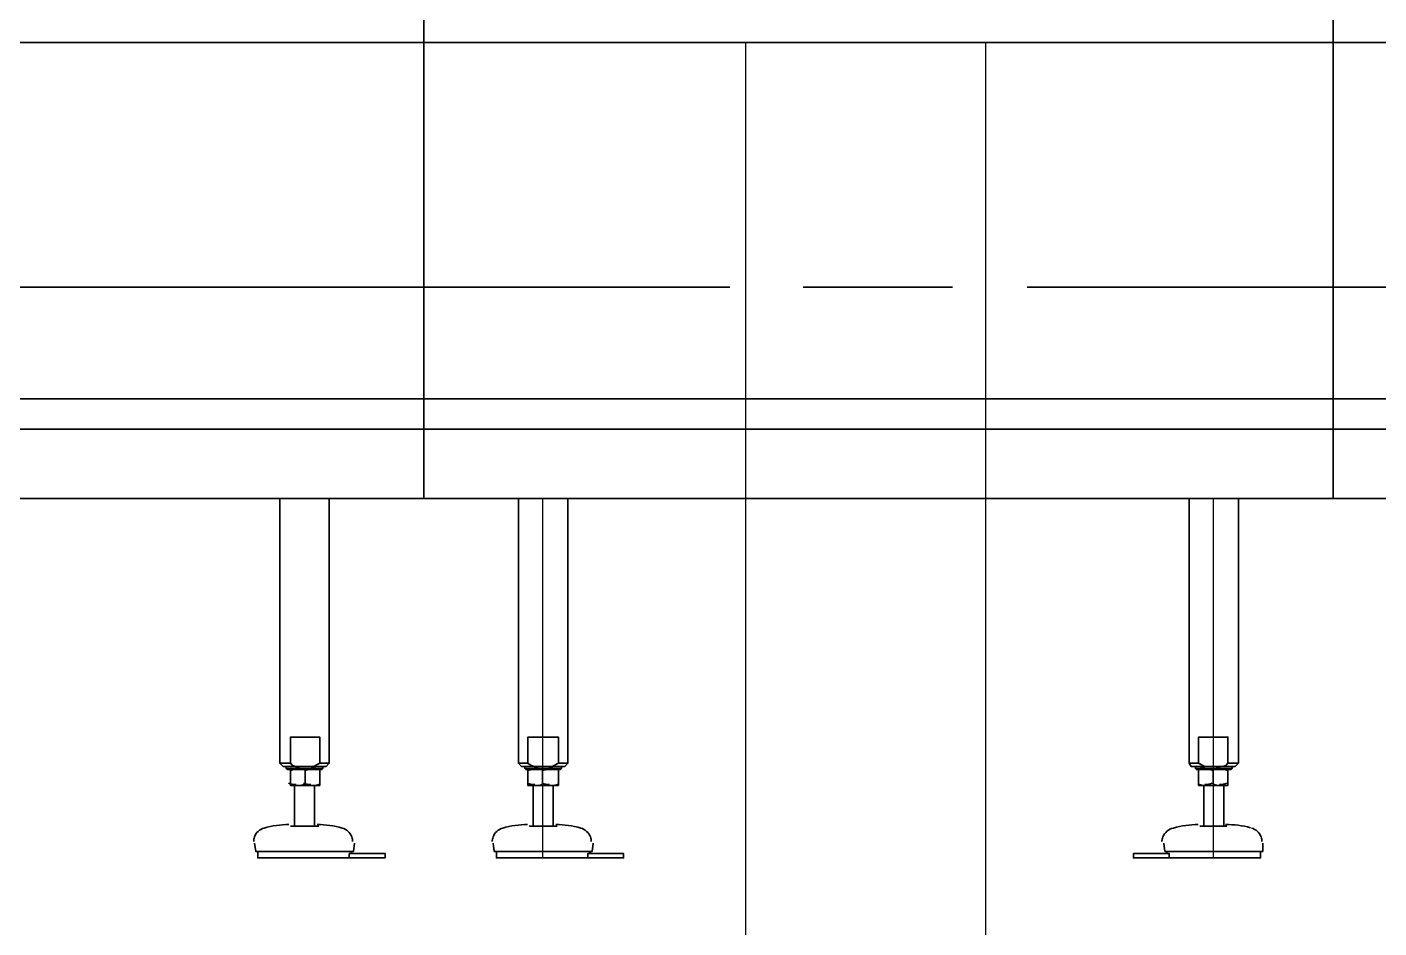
# Model space of a CAD drawing. Header units: millimetres. Extents: x 25096 to 30217, y 6541 to 10165.
# Drawn here: x 27761.7 to 27923.6, y 6855 to 6962.9 of the extents above; entities that cross this region are included whole.
import ezdxf

# ---------------------------------------------------------------- set-up
doc = ezdxf.new("R2010")
doc.units = ezdxf.units.MM
doc.layers.add('CW LINE', color=6, linetype='Continuous')
doc.layers.add('Equipment', color=123, linetype='Continuous')

# ---------------------------------------------------------------- blocks, each defined once
blk = doc.blocks.new('A$C970bf4b1')
at = {"layer": 'Equipment', "lineweight": 35}
for points in [[(-10834.9, 2118), (-8700, 2118), (-8700, 362), (-10834.9, 362)], [(-8700, 2118), (-7784.4, 2118), (-7784.4, 362), (-8700, 362)], [(-7784.4, 2118), (-6565.1, 2118), (-6565.1, 362), (-7784.4, 362)]]:
    blk.add_lwpolyline(points, close=True, dxfattribs=at)
for points in [[(-13435.5, 821.4), (-10834.9, 821.4), (-8700, 821.4), (-7784.4, 821.4), (-6565.1, 821.4)], [(-9167.8, 574.7), (-8700, 574.7), (-8392, 574.7)], [(-8317.9, 574.7), (-8167.6, 574.7)], [(-8092.4, 574.7), (-7784.4, 574.7), (-7325, 574.7)], [(-10834.9, 462.5), (-8700, 462.5), (-7784.4, 462.5), (-6565.1, 462.5), (-4429.1, 462.5), (121.2, 462.5)], [(-10834.9, 431.9), (-8700, 431.9), (-7784.4, 431.9), (-6565.1, 431.9), (-4429.1, 431.9), (121.2, 431.9)], [(-8811.1, 92.1), (-8798.4, 92.1), (-8795.2, 95.3), (-8795.2, 362), (-8819.6, 362), (-8845, 362), (-8845, 95.3), (-8841.8, 92.1), (-8829.1, 92.1), (-8832.3, 93.1), (-8834.4, 95.3)], [(-8604.7, 362), (-8604.7, 95.3), (-8601.5, 92.1), (-8588.8, 92.1), (-8592, 93.1), (-8595.2, 95.3)], [(-8580.4, 362), (-8580.4, 362)], [(-8570.9, 92.1), (-8558.1, 92.1), (-8555, 95.3), (-8555, 362)], [(-7913.5, 92.1), (-7927.3, 92.1), (-7929.4, 95.3), (-7929.4, 362)], [(-7905.1, 362), (-7905.1, 362)], [(-7879.7, 362), (-7879.7, 95.3), (-7882.9, 92.1), (-7895.6, 92.1), (-7892.4, 93.1), (-7890.3, 95.3)], [(-8845, 95.3), (-8834.4, 95.3), (-8834.4, 121.7), (-8804.8, 121.7), (-8804.8, 95.3), (-8795.2, 95.3)], [(-8604.7, 95.3), (-8595.2, 95.3), (-8595.2, 121.7), (-8564.5, 121.7), (-8564.5, 95.3), (-8555, 95.3)], [(-7879.7, 95.3), (-7890.3, 95.3), (-7890.3, 121.7), (-7919.9, 121.7), (-7919.9, 95.3), (-7929.4, 95.3)], [(-8838.6, 92.1), (-8838.6, 90), (-8837.6, 88.9), (-8802.7, 88.9), (-8801.6, 90), (-8801.6, 92.1)], [(-8838.6, 90), (-8801.6, 90)], [(-8827, 73), (-8834.4, 73), (-8834.4, 74.1), (-8834.4, 87.9), (-8831.2, 88.9), (-8827, 88.9)], [(-8834.4, 88.9), (-8834.4, 87.9)], [(-8829.1, 92.1), (-8811.1, 92.1), (-8804.8, 95.3)], [(-8804.8, 88.9), (-8804.8, 87.9), (-8804.8, 74.1), (-8809, 73), (-8812.2, 73), (-8827, 73), (-8823.8, 73), (-8819.6, 74.1), (-8819.6, 87.9), (-8816.4, 88.9), (-8812.2, 88.9)], [(-8598.4, 92.1), (-8598.4, 90), (-8597.3, 88.9), (-8562.4, 88.9), (-8561.3, 90), (-8561.3, 92.1)], [(-8598.4, 90), (-8561.3, 90)], [(-8587.8, 73), (-8595.2, 73), (-8595.2, 74.1), (-8595.2, 87.9), (-8591, 88.9), (-8587.8, 88.9)], [(-8595.2, 88.9), (-8595.2, 87.9)], [(-8588.8, 92.1), (-8570.9, 92.1), (-8564.5, 95.3)], [(-8564.5, 88.9), (-8564.5, 87.9), (-8564.5, 74.1), (-8568.7, 73), (-8571.9, 73), (-8587.8, 73), (-8583.6, 73), (-8580.4, 74.1), (-8580.4, 87.9), (-8576.1, 88.9), (-8571.9, 88.9)], [(-7886, 92.1), (-7886, 90), (-7887.1, 88.9), (-7922, 88.9), (-7923.1, 90), (-7923.1, 92.1)], [(-7886, 90), (-7923.1, 90)], [(-7895.6, 92.1), (-7913.5, 92.1), (-7919.9, 95.3)], [(-7919.9, 88.9), (-7919.9, 87.9), (-7919.9, 74.1), (-7915.7, 73), (-7912.5, 73), (-7897.7, 73), (-7900.8, 73), (-7905.1, 74.1), (-7905.1, 87.9), (-7908.3, 88.9), (-7912.5, 88.9)], [(-7897.7, 73), (-7890.3, 73), (-7890.3, 74.1), (-7890.3, 87.9), (-7893.4, 88.9), (-7897.7, 88.9)], [(-7890.3, 88.9), (-7890.3, 87.9)], [(-8830.2, 73), (-8830.2, 31.8)], [(-8804.8, 74.1), (-8804.8, 73), (-8812.2, 73)], [(-8810.1, 31.8), (-8810.1, 73)], [(-8589.9, 73), (-8589.9, 31.8)], [(-8564.5, 74.1), (-8564.5, 73), (-8571.9, 73)], [(-8569.8, 31.8), (-8569.8, 73)], [(-7919.9, 74.1), (-7919.9, 73), (-7912.5, 73)], [(-7914.6, 31.8), (-7914.6, 73)], [(-7894.5, 73), (-7894.5, 31.8)], [(-8805.8, 31.8), (-8834.4, 31.8)], [(-8565.6, 31.8), (-8594.1, 31.8)], [(-7918.8, 31.8), (-7891.3, 31.8)], [(-8870.4, 14.8), (-8869.3, 6.4), (-8770.9, 6.4), (-8769.8, 14.8)], [(-8630.1, 14.8), (-8629.1, 6.4), (-8530.6, 6.4), (-8529.6, 14.8)], [(-7855.3, 14.8), (-7855.3, 6.4), (-7953.8, 6.4), (-7954.8, 14.8)], [(-8775.1, 0), (-8752.9, 0), (-8739.1, 0), (-8739.1, 4.2), (-8752.9, 4.2), (-8775.1, 4.2), (-8775.1, 0), (-8867.2, 0), (-8867.2, 6.4)], [(-8773, 4.2), (-8773, 6.4)], [(-8534.9, 0), (-8512.6, 0), (-8498.9, 0), (-8498.9, 4.2), (-8512.6, 4.2), (-8534.9, 4.2), (-8534.9, 0), (-8626.9, 0), (-8626.9, 6.4)], [(-8532.7, 4.2), (-8532.7, 6.4)], [(-7949.5, 0), (-7971.8, 0), (-7985.5, 0), (-7985.5, 4.2), (-7971.8, 4.2), (-7949.5, 4.2), (-7949.5, 0), (-7857.5, 0), (-7857.5, 6.4)], [(-7951.7, 4.2), (-7951.7, 6.4)]]:
    blk.add_lwpolyline(points, dxfattribs=at)
at = {"layer": 'Equipment', "lineweight": 25}
for points in [[(-8604.7, 362), (-8580.4, 362), (-8555, 362)], [(-8580.4, 362), (-8580.4, 0)], [(-7879.7, 362), (-7905.1, 362), (-7929.4, 362)], [(-7905.1, 362), (-7905.1, 0)]]:
    blk.add_lwpolyline(points, dxfattribs=at)
at = {"layer": 'Equipment', "lineweight": 35}
for points in [[(-8835.8, 33.6, 0.063626), (-8860.9, 30, 0.236851), (-8870.6, 21, 0.11896), (-8871.3, 16.4)], [(-8771.8, 16.4, 0.11896), (-8772.5, 21, 0.236851), (-8782.2, 30, 0.063626), (-8807.3, 33.6)], [(-8595.6, 33.6, 0.063626), (-8620.6, 30, 0.236851), (-8630.3, 21, 0.11896), (-8631, 16.4)], [(-8531.6, 16.4, 0.11896), (-8532.3, 21, 0.236851), (-8542, 30, 0.063626), (-8567, 33.6)], [(-7920.2, 33.6, 0.063626), (-7945.3, 30, 0.236851), (-7956, 21, 0.11896), (-7956.7, 16.4)], [(-7856.2, 16.4, 0.11896), (-7856.9, 21, 0.236851), (-7866.6, 30)]]:
    blk.add_lwpolyline(points, format="xyb", dxfattribs=at)
for centre, radius, start, end in [((-8829.5, 68), 22.8, 70.2246, 89.5165), ((-8813.6, 68), 22.8, 70.2246, 89.5165), ((-8589.2, 68), 22.8, 70.2246, 89.5165), ((-8574.4, 68), 22.8, 70.2246, 89.5165), ((-7913.9, 68), 22.8, 90.4835, 109.7754), ((-7898, 68), 22.8, 90.4835, 109.7754), ((-8828.4, 96.6), 22.8, 250.2246, 269.5165), ((-8813.6, 96.6), 22.8, 250.2246, 269.5165), ((-8588.2, 96.6), 22.8, 250.2246, 269.5165), ((-8573.3, 96.6), 22.8, 250.2246, 269.5165), ((-7913.9, 96.6), 22.8, 270.4835, 289.7754), ((-7899.1, 96.6), 22.8, 270.4835, 289.7754), ((-7892.7, -66.4), 100, 75.4376, 90)]:
    blk.add_arc(centre, radius, start, end, dxfattribs=at)

msp = doc.modelspace()

# ---------------------------------------------------------------- linework, layer by layer
at = {"layer": 'CW LINE'}
for p, q in [((27847.75, 6744.97), (27847.74, 6961.06)), ((27876.5, 6794.95), (27876.5, 6961.06))]:
    msp.add_line(p, q, dxfattribs=at)

# ---------------------------------------------------------------- block references
at = {"xscale": 0.1189320440123307, "yscale": 0.1189320440123307, "zscale": 0.1189320440123307}
msp.add_blockref('A$C970bf4b1', (28843.9, 6863.37), dxfattribs=at)

doc.saveas('drawing.dxf')
